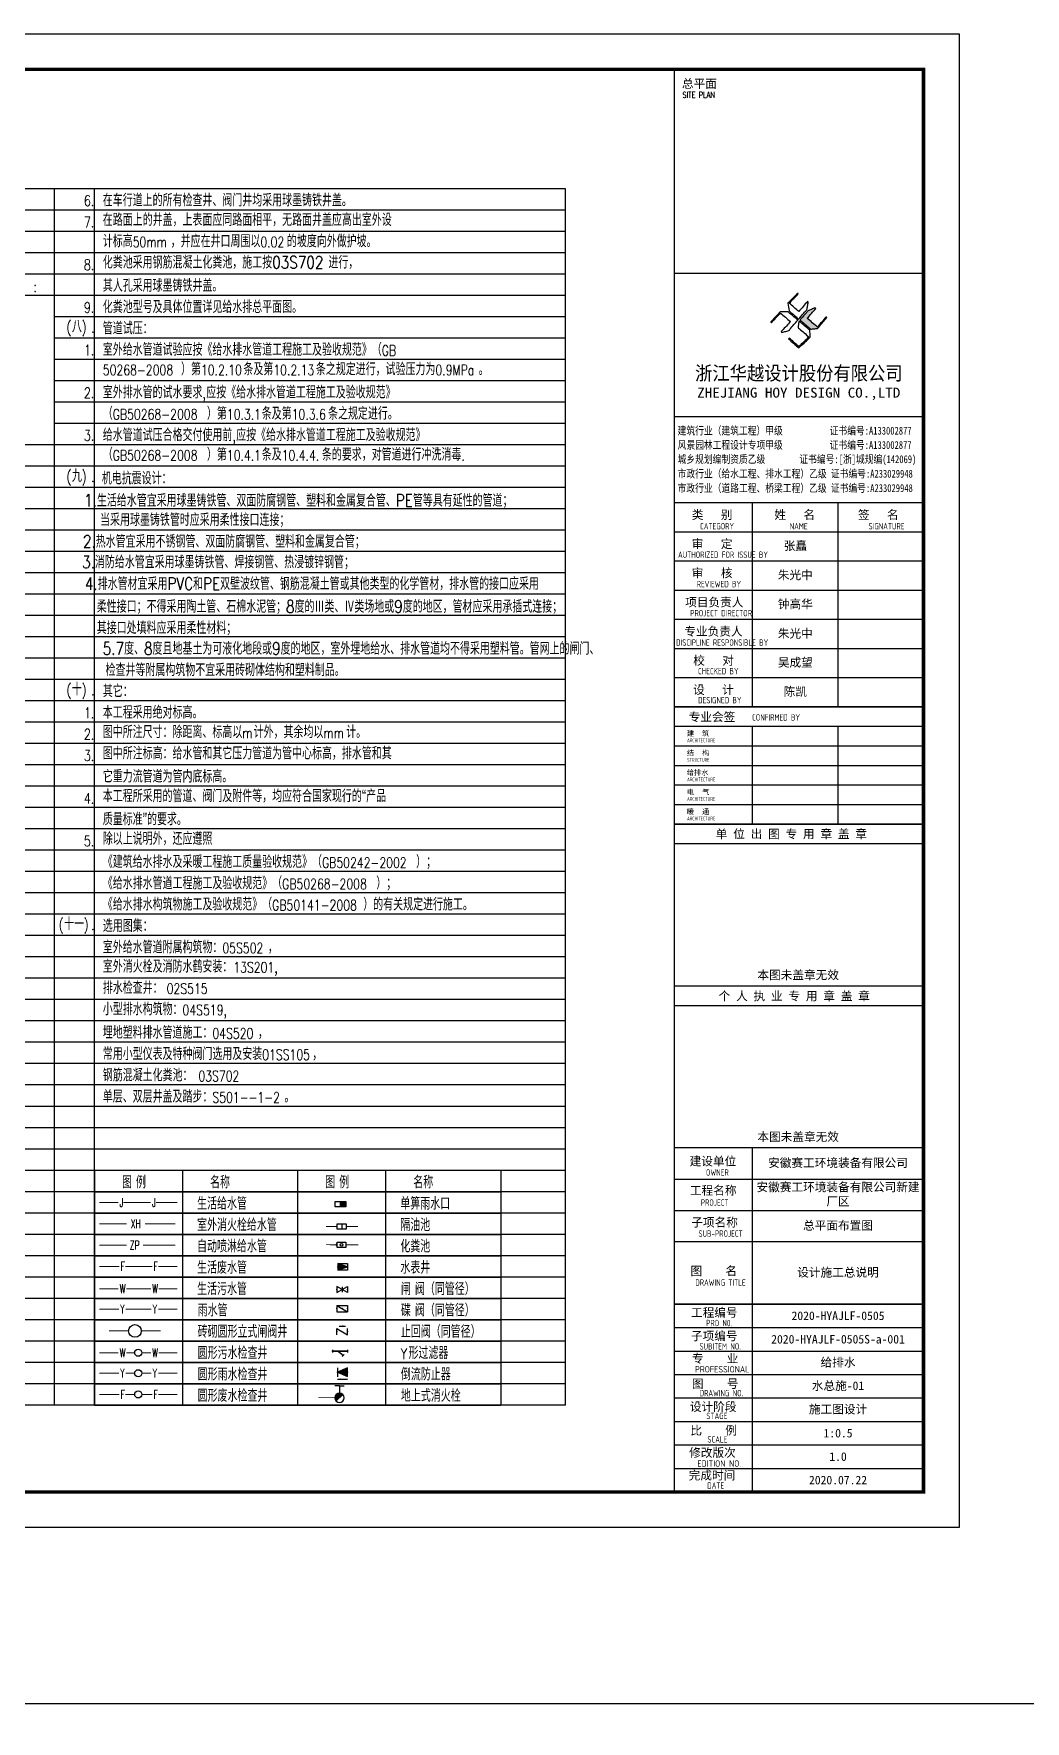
# Model space of a CAD drawing. Header units: millimetres. Extents: x 422266 to 846701, y 53777 to 109039.
# Drawn here: x 423251.6 to 423391, y 55036.5 to 55273.7 of the extents above; entities that cross this region are included whole.
import ezdxf
from ezdxf.enums import TextEntityAlignment as Align

# ---------------------------------------------------------------- set-up
doc = ezdxf.new("R2010")
doc.units = ezdxf.units.MM
doc.linetypes.add('DASH', pattern=[0.35, 0.25, -0.1])
doc.linetypes.add('DOT2', pattern=[0.125, 0, -0.125])
for name, color, linetype in [('DIM_TEXT', 7, 'Continuous'), ('EQUIP_消防', 7, 'Continuous'), ('EQUIP_阀门', 7, 'Continuous'), ('PIPE-废水', 31, 'Continuous'), ('PIPE-污水', 6, 'Continuous'), ('PIPE-消防', 1, 'Continuous'), ('PIPE-给水', 3, 'Continuous'), ('PIPE-雨水', 4, 'Continuous'), ('PUB_TITLE', 4, 'Continuous'), ('TK', 4, 'Continuous'), ('TWT_TEXT', 7, 'Continuous'), ('TWT_室外', 8, 'Continuous'), ('TWT_雨水口', 4, 'Continuous'), ('WELL_废水', 31, 'Continuous'), ('WELL_污水', 6, 'Continuous'), ('WELL_雨水', 4, 'Continuous')]:
    doc.layers.add(name, color=color, linetype=linetype)
doc.styles.add('-宋体', font='', dxfattribs={"width": 0.8})
doc.styles.add('_TWT_PIPEDN', font='SIMPLEX', dxfattribs={"width": 0.8, "height": 3, "bigfont": 'HZTXT'})
doc.styles.add('_TWT_PIPETEXT', font='COMPLEX', dxfattribs={"width": 0.8, "height": 2.5, "bigfont": 'HZTXT'})
doc.styles.add('HT', font='simhei.ttf', dxfattribs={"width": 0.8})
doc.styles.add('ROMANS', font='ROMANS.shx', dxfattribs={"width": 0.8})
doc.styles.get("Standard").update_dxf_attribs({"font": 'txt', "bigfont": 'gbcbig.shx'})
doc.styles.add('TSSD_REIN', font='tssdeng.shx', dxfattribs={"width": 0.7, "bigfont": 'tssdchn.shx'})
doc.styles.add('图签宋体', font='', dxfattribs={"height": 300})
doc.styles.add('图签黑体', font='simhei.ttf', dxfattribs={"height": 550})
doc.styles.get('-宋体').set_extended_font_data('SimSun')
doc.styles.get('图签宋体').set_extended_font_data('NSimSun')

# ---------------------------------------------------------------- blocks, each defined once
blk = doc.blocks.new('$TwtSys$00000354')
for p, q in [((-0.5, -0.5), (-0.5, 0.5)), ((-0.5, 0.5), (0.5, 0.5)), ((0, 0.5), (0, -0.5)), ((0.5, 0.5), (0.5, -0.5)), ((0.5, -0.5), (-0.5, -0.5))]:
    blk.add_line(p, q)
blk = doc.blocks.new('$TwtSys$00000424')
for p, q in [((-500, 250), (500, 250)), ((-500, -250), (-500, 250)), ((0, -250), (0, 250)), ((500, 250), (500, -250)), ((500, -250), (-500, -250))]:
    blk.add_line(p, q)
blk.add_solid([(0, 250), (500, 250), (0, -250), (500, -250)])
blk = doc.blocks.new('$TwtSys$00000353')
at = {"color": 6}
for p, q in [((-0.5, 0.13), (-0.58, 0.13)), ((-0.58, 0.13), (-0.58, -0.13)), ((-0.5, 0.5), (0.5, 0.5)), ((-0.5, -0.5), (-0.5, 0.5)), ((0.5, 0.5), (0.5, -0.5)), ((-0.5, -0.13), (-0.58, -0.13)), ((0.5, -0.5), (-0.5, -0.5))]:
    blk.add_line(p, q, dxfattribs=at)
at = {"color": 6, "const_width": 0.02}
blk.add_lwpolyline([(-0.5, 0.13), (-0.58, 0.13), (-0.58, -0.13), (-0.5, -0.13)], dxfattribs=at)
blk.add_lwpolyline([(-0.5, 0.5), (0.5, 0.5), (0.5, -0.5), (-0.5, -0.5)], close=True, dxfattribs=at)
at = {"color": 6}
blk.add_ellipse((0, 0), major_axis=(0, 0.25), ratio=0.6, start_param=4.712389, end_param=10.995574, dxfattribs=at)
blk = doc.blocks.new('$VALVE$00000315')
blk.add_line((-75, 125), (75, 125))
blk.add_lwpolyline([(-125, -75), (-125, 75), (125, -75), (125, 75)])
for p in [(-125, 0), (125, 0)]:
    blk.add_point(p)
blk.add_solid([(0, 125), (0, 150), (75, 125)])
blk = doc.blocks.new('$VALVE$00000316')
for p, q in [((-125, 72), (125, -72)), ((-125, 72), (-125, -72)), ((-125, 72), (125, 72)), ((125, 72), (125, -72)), ((-125, -72), (125, -72))]:
    blk.add_line(p, q)
at = {"const_width": 21.1}
blk.add_lwpolyline([(-11, 0, 1), (11, 0, 1)], format="xyb", close=True, dxfattribs=at)
for p in [(-125, 0), (125, 0)]:
    blk.add_point(p)
at = {"color": 7, "flags": 9}
for tag in ['XSIZE', 'YSIZE']:
    blk.add_attdef(tag, (0, 0), '', height=0.5, dxfattribs=at)
blk = doc.blocks.new('$VALVE$00000296')
for points in [[(-125, 72), (-125, -72), (125, 72), (125, -72), (-125, 72)], [(0, 60), (0, -64)]]:
    blk.add_lwpolyline(points)
for p in [(-125, 0), (125, 0)]:
    blk.add_point(p)
blk = doc.blocks.new('$VALVE$00000555')
for p, q in [((-75, 50), (75, 50)), ((75, 50), (75, -50)), ((75, -50), (-75, -50))]:
    blk.add_line(p, q)
blk.add_lwpolyline([(-75, -50), (75, 0), (-75, 50)], close=True)
for p in [(-75, 0), (75, 0)]:
    blk.add_point(p)
blk.add_solid([(-75, 50), (75, 0), (-75, -50)])
blk = doc.blocks.new('$VALVE$00000501')
for p, q in [((-175, 32), (-175, -32)), ((175, 32), (175, -32)), ((96, -77), (50, -123))]:
    blk.add_line(p, q)
at = {"const_width": 35}
for points in [[(-175, 0), (175, 0)], [(-52, 0), (73, -100)]]:
    blk.add_lwpolyline(points, dxfattribs=at)
for p in [(-175, -2), (175, -2)]:
    blk.add_point(p)
blk = doc.blocks.new('$VALVE$00000656')
for p, q in [((-113, 110), (-113, -100)), ((118, -164), (-119, -164))]:
    blk.add_line(p, q)
blk.add_lwpolyline([(119, 5, 203, 0, 0), (-113, 5, 0, 0, 0)], format="xyseb")
blk.add_lwpolyline([(119, 107), (-113, 5), (119, -97)], close=True)
for p in [(-113, 5), (119, 5)]:
    blk.add_point(p)
blk.add_solid([(-44, -164), (-44, -139), (-119, -164)])
blk = doc.blocks.new('$TwtSys$00000385')
for p, q in [((0, 331), (-130, 331)), ((92, 92), (-92, -92)), ((0, 331), (0, 131)), ((0, 331), (130, 331))]:
    blk.add_line(p, q)
for start, end in [(135, 315), (315, 135)]:
    blk.add_arc((0, 0), 131, start, end)
at = {"color": 0}
for points in [[(-34, 127), (-127, 34), (34, 127), (-127, -34)], [(-93, 93), (-93, 93), (-34, 127), (-127, 34)], [(34, 127), (-127, -34), (93, 93), (-93, -93)]]:
    blk.add_solid(points, dxfattribs=at)
blk = doc.blocks.new('$TWTSYS$00000187')
blk.add_circle((0, 0, 0), 0.5)
blk = doc.blocks.new('A$C053D6479')
at = {"layer": 'PUB_TITLE'}
h = blk.add_hatch(color=256, dxfattribs=at)
h.dxf.hatch_style = 1
edge = h.paths.add_edge_path()
edge.add_spline(control_points=[(1310, 579), (1216, 662), (1118, 742), (1026, 827)], knot_values=[14, 14, 14, 14, 15, 15, 15, 15], degree=3, periodic=0)
edge.add_spline(control_points=[(1026, 827), (1105, 920), (1188, 1008), (1266, 1102)], knot_values=[13, 13, 13, 13, 14, 14, 14, 14], degree=3, periodic=0)
edge.add_spline(control_points=[(1266, 1102), (1258, 1111), (1249, 1119), (1239, 1116)], knot_values=[12, 12, 12, 12, 13, 13, 13, 13], degree=3, periodic=0)
edge.add_spline(control_points=[(1239, 1116), (1210, 1107), (1179, 1092), (1144, 1077)], knot_values=[11, 11, 11, 11, 12, 12, 12, 12], degree=3, periodic=0)
edge.add_spline(control_points=[(1144, 1077), (1109, 1063), (1069, 1053), (1047, 1038)], knot_values=[10, 10, 10, 10, 11, 11, 11, 11], degree=3, periodic=0)
edge.add_spline(control_points=[(1047, 1038), (1028, 1026), (1007, 992), (991, 972)], knot_values=[9, 9, 9, 9, 10, 10, 10, 10], degree=3, periodic=0)
edge.add_spline(control_points=[(991, 972), (942, 913), (899, 868), (849, 810)], knot_values=[8, 8, 8, 8, 9, 9, 9, 9], degree=3, periodic=0)
edge.add_spline(control_points=[(849, 810), (842, 801), (822, 776), (822, 775)], knot_values=[7, 7, 7, 7, 8, 8, 8, 8], degree=3, periodic=0)
edge.add_spline(control_points=[(822, 775), (823, 771), (848, 752), (859, 744)], knot_values=[6, 6, 6, 6, 7, 7, 7, 7], degree=3, periodic=0)
edge.add_spline(control_points=[(859, 744), (949, 670), (1035, 592), (1122, 521)], knot_values=[5, 5, 5, 5, 6, 6, 6, 6], degree=3, periodic=0)
edge.add_spline(control_points=[(1122, 521), (1153, 527), (1185, 530), (1217, 533)], knot_values=[4, 4, 4, 4, 5, 5, 5, 5], degree=3, periodic=0)
edge.add_spline(control_points=[(1217, 533), (1246, 535), (1293, 532), (1316, 542)], knot_values=[3, 3, 3, 3, 4, 4, 4, 4], degree=3, periodic=0)
edge.add_spline(control_points=[(1316, 542), (1327, 547), (1338, 565), (1349, 579)], knot_values=[2, 2, 2, 2, 3, 3, 3, 3], degree=3, periodic=0)
edge.add_spline(control_points=[(1349, 579), (1423, 670), (1507, 759), (1572, 848)], knot_values=[1, 1, 1, 1, 2, 2, 2, 2], degree=3, periodic=0)
edge.add_spline(control_points=[(1572, 848), (1564, 852), (1561, 861), (1551, 862)], knot_values=[0, 0, 0, 0, 1, 1, 1, 1], degree=3, periodic=0)
edge.add_spline(control_points=[(1551, 862), (1469, 769), (1393, 671), (1310, 579)], knot_values=[15, 15, 15, 15, 16, 16, 16, 16], degree=3, periodic=0)
at = {"layer": 'TK'}
for points, knots in [([(1031, 1298), (1066, 1286), (1054, 1262), (1045, 1224), (1036, 1188), (1031, 1158), (1024, 1121), (1020, 1104), (1017, 1085), (1012, 1071), (1004, 1052), (976, 1026), (956, 1003), (906, 946), (866, 899), (814, 839), (806, 829), (789, 806), (787, 806), (777, 804), (728, 856), (719, 864), (651, 922), (580, 978), (514, 1036), (509, 1106), (488, 1176), (479, 1247), (570, 1343), (663, 1436), (758, 1526), (764, 1523), (768, 1518), (774, 1515), (693, 1422), (599, 1343), (520, 1249), (607, 1171), (698, 1096), (789, 1021), (874, 1109), (950, 1206), (1031, 1298)], [0, 0, 0, 0, 1, 1, 1, 2, 2, 2, 3, 3, 3, 4, 4, 4, 5, 5, 5, 6, 6, 6, 7, 7, 7, 8, 8, 8, 9, 9, 9, 10, 10, 10, 11, 11, 11, 12, 12, 12, 13, 13, 13, 14, 14, 14, 14]), ([(555, 949), (624, 891), (699, 833), (760, 773), (689, 691), (614, 604), (539, 517), (529, 505), (516, 487), (506, 482), (492, 475), (469, 472), (452, 467), (416, 456), (383, 448), (342, 438), (323, 433), (297, 422), (293, 440), (291, 452), (313, 470), (322, 480), (400, 566), (477, 652), (553, 736), (460, 815), (366, 894), (270, 970), (183, 883), (101, 791), (16, 703), (-18, 714), (9, 735), (28, 755), (103, 838), (192, 930), (266, 1005), (319, 1009), (387, 1005), (442, 1007), (456, 1008), (472, 1011), (485, 1007), (507, 1000), (534, 967), (555, 949)], [0, 0, 0, 0, 1, 1, 1, 2, 2, 2, 3, 3, 3, 4, 4, 4, 5, 5, 5, 6, 6, 6, 7, 7, 7, 8, 8, 8, 9, 9, 9, 10, 10, 10, 11, 11, 11, 12, 12, 12, 13, 13, 13, 14, 14, 14, 15, 15, 15, 15]), ([(1551, 862), (1561, 861), (1564, 852), (1572, 848), (1507, 759), (1423, 670), (1349, 579), (1338, 565), (1327, 547), (1316, 542), (1293, 532), (1246, 535), (1217, 533), (1185, 530), (1153, 527), (1122, 521), (1035, 592), (949, 670), (859, 744), (848, 752), (823, 771), (822, 775), (822, 776), (842, 801), (849, 810), (899, 868), (942, 913), (991, 972), (1007, 992), (1028, 1026), (1047, 1038), (1069, 1053), (1109, 1063), (1144, 1077), (1179, 1092), (1210, 1107), (1239, 1116), (1249, 1119), (1258, 1111), (1266, 1102), (1188, 1008), (1105, 920), (1026, 827), (1118, 742), (1216, 662), (1310, 579), (1393, 671), (1469, 769), (1551, 862)], [0, 0, 0, 0, 1, 1, 1, 2, 2, 2, 3, 3, 3, 4, 4, 4, 5, 5, 5, 6, 6, 6, 7, 7, 7, 8, 8, 8, 9, 9, 9, 10, 10, 10, 11, 11, 11, 12, 12, 12, 13, 13, 13, 14, 14, 14, 15, 15, 15, 16, 16, 16, 16]), ([(1097, 490), (1100, 425), (1106, 361), (1107, 294), (1018, 207), (925, 121), (830, 33), (818, 21), (800, 0), (787, 0), (768, -1), (725, 49), (712, 60), (662, 103), (616, 143), (568, 186), (545, 207), (518, 224), (499, 250), (501, 259), (511, 261), (516, 267), (609, 192), (696, 111), (785, 33), (883, 118), (977, 208), (1070, 298), (992, 373), (892, 456), (803, 534), (791, 544), (768, 561), (766, 569), (761, 588), (776, 634), (780, 655), (785, 690), (788, 721), (795, 746), (897, 661), (998, 576), (1097, 490)], [0, 0, 0, 0, 1, 1, 1, 2, 2, 2, 3, 3, 3, 4, 4, 4, 5, 5, 5, 6, 6, 6, 7, 7, 7, 8, 8, 8, 9, 9, 9, 10, 10, 10, 11, 11, 11, 12, 12, 12, 13, 13, 13, 14, 14, 14, 14])]:
    blk.add_open_spline(points, degree=3, knots=knots, dxfattribs=at)
blk = doc.blocks.new('GeYuanFrame_77145747', base_point=(18.76, 4.34))
at = {"layer": 'PUB_TITLE'}
for points in [[(554.76, 235.14), (554.76, 292.54)], [(578.76, 235.14), (578.76, 292.54)], [(554.76, 202.14), (554.76, 229.64)], [(578.76, 202.14), (578.76, 229.64)], [(554.76, 14.34), (554.76, 111.14)]]:
    blk.add_lwpolyline(points, dxfattribs=at)
at = {"layer": 'TK'}
for p, q in [((43.76, 414.34), (602.76, 414.34)), ((532.76, 316.74), (602.76, 316.74)), ((532.76, 284.34), (602.76, 284.34)), ((532.76, 276.14), (602.76, 276.14)), ((532.76, 267.94), (602.76, 267.94)), ((532.76, 259.74), (602.76, 259.74)), ((532.76, 251.54), (602.76, 251.54)), ((532.76, 243.34), (602.76, 243.34)), ((532.76, 235.14), (602.76, 235.14)), ((532.76, 235.14), (602.76, 235.14)), ((532.76, 102.34), (602.76, 102.34)), ((532.76, 93.54), (602.76, 93.54)), ((532.76, 84.74), (554.76, 84.74)), ((532.76, 84.74), (602.76, 84.74)), ((532.76, 67.18), (602.76, 67.18)), ((532.76, 67.14), (602.76, 67.14)), ((532.76, 60.58), (602.76, 60.58)), ((532.76, 53.98), (602.76, 53.98)), ((532.76, 47.38), (602.76, 47.38)), ((532.76, 40.78), (602.76, 40.78)), ((532.76, 34.18), (602.76, 34.18)), ((532.76, 27.58), (602.76, 27.58)), ((532.76, 20.98), (602.76, 20.98)), ((532.76, 14.34), (602.76, 14.34))]:
    blk.add_line(p, q, dxfattribs=at)
for points in [[(18.76, 424.34), (612.76, 424.34), (612.76, 4.34), (18.76, 4.34), (18.76, 424.34)], [(532.76, 292.54), (602.76, 292.54)], [(532.76, 235.14), (602.76, 235.14)], [(532.76, 229.64), (602.76, 229.64)], [(532.76, 224.14), (602.76, 224.14)], [(532.76, 218.64), (602.76, 218.64)], [(532.76, 213.14), (602.76, 213.14)], [(532.76, 207.64), (602.76, 207.64)], [(532.76, 202.14), (602.76, 202.14)], [(532.76, 196.64), (602.76, 196.64)], [(532.76, 151.14), (602.76, 151.14)]]:
    blk.add_lwpolyline(points, dxfattribs=at)
at = {"layer": 'TK', "const_width": 1}
blk.add_lwpolyline([(602.76, 414.34), (43.76, 414.34), (43.76, 14.34), (602.76, 14.34)], close=True, dxfattribs=at)
at = {"layer": 'TK'}
for points, const_width in [([(532.76, 414.34), (532.76, 14.34)], 0.4), ([(532.76, 356.95), (602.76, 356.95)], 0.35), ([(532.76, 292.54), (602.76, 292.54)], 0.35), ([(532.76, 292.54), (602.76, 292.54)], 0.35), ([(532.76, 235.14), (602.76, 235.14)], 0.35), ([(532.76, 202.14), (602.76, 202.14)], 0.35), ([(532.76, 156.64), (602.76, 156.64)], 0.35), ([(532.76, 111.14), (602.76, 111.14)], 0.35), ([(532.76, 67.18), (602.76, 67.18)], 0.35)]:
    blk.add_lwpolyline(points, dxfattribs=dict(at, const_width=const_width))
at = {"layer": 'PUB_TITLE', "xscale": 0.01000000000021828, "yscale": 0.01000000000021828, "zscale": 0.01}
blk.add_blockref('A$C053D6479', (559.86, 336.08), dxfattribs=at)
at = {"layer": 'TK', "style": '图签宋体'}
for s, height, p in [('总平面', 2.4, (534.9, 409.1)), ('类   别', 2.4, (537.65, 287.9)), ('姓   名', 2.4, (560.87, 287.9)), ('签   名', 2.4, (584.35, 287.9)), ('审   定', 2.4, (537.65, 279.7)), ('审   核', 2.4, (537.65, 271.5)), ('项目负责人', 2.4, (535.8, 263.3)), ('专业负责人', 2.4, (535.56, 255.1)), ('校   对', 2.4, (538.06, 246.9)), ('设   计', 2.4, (538.03, 238.7)), ('专业会签', 2.4, (536.79, 231.05)), ('建  筑', 1.44, (536.28, 226.92)), ('结  构', 1.44, (536.28, 221.42)), ('给排水', 1.44, (536.28, 215.92)), ('电  气', 1.44, (536.28, 210.42)), ('暖  通', 1.44, (536.28, 204.92)), ('单 位 出 图 专 用 章 盖 章', 2.4, (544.39, 198.16)), ('本图未盖章无效', 2.4, (556.1, 158.51)), ('个 人 执 业 专 用 章 盖 章', 2.4, (545.19, 152.58)), ('本图未盖章无效', 2.4, (556.1, 113.01)), ('建设单位', 2.4, (537.06, 106.14)), ('工程名称', 2.4, (537.14, 97.93)), ('子项名称', 2.4, (537.52, 88.95)), ('图    名', 2.4, (537.3, 75.3)), ('工程编号', 2.4, (537.44, 63.58)), ('子项编号', 2.4, (537.44, 57)), ('专    业', 2.4, (537.68, 50.69)), ('图    号', 2.4, (537.69, 43.58)), ('设计阶段', 2.4, (537.12, 37.12)), ('比    例', 2.4, (537.26, 30.44)), ('修改版次', 2.4, (536.91, 24.22)), ('完成时间', 2.4, (536.79, 17.83))]:
    blk.add_text(s, height=height, dxfattribs=at).set_placement(p)
at = {"layer": 'TK'}
for s, height, style, width, p in [('SITE PLAN', 1.697, 'ROMANS', 0.76, (535.02, 406.31)), ('建筑行业（建筑工程）甲级           证书编号:A133002877', 2.2, '-宋体', 0.8, (533.67, 311.64)), ('风景园林工程设计专项甲级           证书编号:A133002877', 2.2, '-宋体', 0.8, (533.67, 307.62)), ('城乡规划编制资质乙级        证书编号:[浙]城规编(142069)', 2.2, '-宋体', 0.8, (533.67, 303.63)), ('市政行业（给水工程、排水工程）乙级 证书编号:A233029948', 2.2, '-宋体', 0.8, (533.67, 299.55)), ('市政行业（道路工程、桥梁工程）乙级 证书编号:A233029948', 2.2, '-宋体', 0.8, (533.67, 295.5)), ('CATEGORY', 1.8, 'TSSD_REIN', 0.7, (539.99, 284.98)), ('NAME', 1.8, 'TSSD_REIN', 0.7, (565.18, 284.98)), ('SIGNATURE', 1.8, 'TSSD_REIN', 0.7, (587.34, 284.98)), ('AUTHORIZED FOR ISSUE BY', 1.8, 'TSSD_REIN', 0.7, (533.79, 276.98)), ('REVIEWED BY', 1.8, 'TSSD_REIN', 0.7, (539.03, 268.72)), ('PROJECT DIRECTOR', 1.8, 'TSSD_REIN', 0.7, (537.22, 260.55)), ('DISCIPLINE RESPONSIBLE BY', 1.8, 'TSSD_REIN', 0.7, (533.25, 252.28)), ('CHECKED BY', 1.8, 'TSSD_REIN', 0.7, (539.42, 244.25)), ('DESIGNED BY', 1.8, 'TSSD_REIN', 0.7, (539.43, 236.08)), ('CONFIRMED BY', 1.8, 'TSSD_REIN', 0.7, (554.61, 231.23)), ('ARCHITECTURE', 1.08, 'TSSD_REIN', 0.7, (536.32, 225.15)), ('STRUCTURE', 1.08, 'TSSD_REIN', 0.7, (536.32, 219.65)), ('ARCHITECTURE', 1.08, 'TSSD_REIN', 0.7, (536.32, 214.15)), ('ARCHITECTURE', 1.08, 'TSSD_REIN', 0.7, (536.32, 208.65)), ('ARCHITECTURE', 1.08, 'TSSD_REIN', 0.7, (536.32, 203.15)), ('OWNER', 1.8, 'TSSD_REIN', 0.7, (541.65, 103.29)), ('PROJECT', 1.8, 'TSSD_REIN', 0.7, (540.19, 94.83)), ('SUB-PROJECT', 1.8, 'TSSD_REIN', 0.7, (539.53, 86.11)), ('DRAWING TITLE', 1.8, 'TSSD_REIN', 0.7, (538.64, 72.34)), ('PRO N0.', 1.8, 'TSSD_REIN', 0.7, (541.68, 60.96)), ('SUBITEM NO.', 1.8, 'TSSD_REIN', 0.7, (539.82, 54.39)), ('PROFESSIONAL', 1.8, 'TSSD_REIN', 0.8, (538.55, 47.95)), ('DRAWING NO.', 1.8, 'TSSD_REIN', 0.7, (539.86, 41.26)), ('STAGE', 1.8, 'TSSD_REIN', 0.7, (541.76, 34.84)), ('SCALE', 1.8, 'TSSD_REIN', 0.7, (542.05, 28.23)), ('EDITION NO.', 1.8, 'TSSD_REIN', 0.8, (539.2, 21.45)), ('DATE', 1.8, 'TSSD_REIN', 0.7, (542, 15.26))]:
    blk.add_text(s, height=height, dxfattribs=dict(at, style=style, width=width)).set_placement(p)
for s, height, style, width, p in [('浙江华越设计股份有限公司', 3.96, 'HT', 0.9, (567.74, 328.97)), ('ZHEJIANG HOY DESIGN CO.,LTD', 2.8, '图签黑体', 1.11, (567.73, 323.1))]:
    blk.add_text(s, height=height, dxfattribs=dict(at, style=style, width=width)).set_placement(p, align=Align.MIDDLE)
at = {"layer": 'TK', "char_height": 2.4, "attachment_point": 5, "style": '图签宋体'}
for s, insert, width in [('张矗', (566.76, 280.21), 24), ('朱光中', (566.76, 272.04), 24), ('钟高华', (566.76, 263.84), 24), ('朱光中', (566.76, 255.57), 24), ('吴成望', (566.76, 247.44), 24), ('陈凯', (566.76, 239.24), 24), ('安徽赛工环境装备有限公司', (578.76, 106.74), 48), ('安徽赛工环境装备有限公司新建厂区', (578.76, 97.94), 48), ('总平面布置图', (578.76, 89.14), 48), ('设计施工总说明', (578.76, 75.94), 48), ('2020-HYAJLF-0505', (578.76, 63.88), 48), ('2020-HYAJLF-0505S-a-001', (578.76, 57.28), 48), ('给排水', (578.76, 50.68), 48), ('水总施-01', (578.76, 44.08), 48), ('施工图设计', (578.76, 37.48), 48), ('1:0.5', (578.76, 30.88), 48), ('1.0', (578.76, 24.28), 48), ('2020.07.22', (578.76, 17.69), 48)]:
    blk.add_mtext(s, dxfattribs=dict(at, insert=insert, width=width))
blk = doc.blocks.new('GeYuanFrame_26487070', base_point=(20.09, 4.53))
at = {"layer": 'TK'}
blk.add_lwpolyline([(20.09, 4.53), (20.09, 598.53), (861.09, 598.53), (861.09, 4.53)], close=True, dxfattribs=at)

msp = doc.modelspace()

# ---------------------------------------------------------------- linework, layer by layer
at = {"color": 8, "ltscale": 5}
for p, q in [((423326.37, 55251.92), (423110.9, 55251.92)), ((423254.54, 55080.92), (423254.54, 55251.92)), ((423260.15, 55080.92), (423260.15, 55251.92)), ((423326.37, 55080.92), (423326.37, 55251.92)), ((423326.37, 55248.92), (423110.9, 55248.92)), ((423326.37, 55245.92), (423110.9, 55245.92)), ((423326.37, 55242.92), (423110.9, 55242.92)), ((423326.37, 55239.92), (423110.9, 55239.92)), ((423254.54, 55236.92), (423110.9, 55236.92)), ((423326.37, 55236.92), (423254.54, 55236.92)), ((423326.37, 55233.92), (423254.54, 55233.92)), ((423326.37, 55230.92), (423254.54, 55230.92)), ((423326.37, 55227.92), (423254.54, 55227.92)), ((423326.37, 55224.92), (423254.54, 55224.92)), ((423326.37, 55221.92), (423254.54, 55221.92)), ((423326.37, 55218.92), (423254.54, 55218.92)), ((423254.54, 55215.92), (423110.9, 55215.92)), ((423326.37, 55215.92), (423254.54, 55215.92)), ((423254.54, 55212.92), (423110.9, 55212.92)), ((423326.37, 55212.92), (423254.54, 55212.92)), ((423254.54, 55209.92), (423110.9, 55209.92)), ((423326.37, 55209.92), (423254.54, 55209.92)), ((423326.37, 55206.92), (423110.9, 55206.92)), ((423326.37, 55203.92), (423110.9, 55203.92)), ((423326.37, 55200.92), (423110.9, 55200.92)), ((423326.37, 55197.92), (423110.9, 55197.92)), ((423326.37, 55194.92), (423110.9, 55194.92)), ((423326.37, 55191.92), (423110.9, 55191.92)), ((423326.37, 55188.92), (423110.9, 55188.92)), ((423326.37, 55185.92), (423110.9, 55185.92)), ((423326.37, 55182.92), (423110.9, 55182.92)), ((423326.37, 55179.92), (423110.9, 55179.92)), ((423326.37, 55176.92), (423110.9, 55176.92)), ((423326.37, 55173.92), (423110.9, 55173.92)), ((423326.37, 55170.92), (423110.9, 55170.92)), ((423326.37, 55167.92), (423110.9, 55167.92)), ((423326.37, 55164.92), (423110.9, 55164.92)), ((423326.37, 55161.92), (423110.9, 55161.92)), ((423326.37, 55158.92), (423110.9, 55158.92)), ((423326.37, 55155.92), (423110.9, 55155.92)), ((423326.37, 55152.92), (423110.9, 55152.92)), ((423326.37, 55149.92), (423110.9, 55149.92)), ((423326.37, 55146.92), (423110.9, 55146.92)), ((423326.37, 55143.92), (423110.9, 55143.92)), ((423326.37, 55140.92), (423110.9, 55140.92)), ((423326.37, 55137.92), (423110.9, 55137.92)), ((423326.37, 55134.92), (423110.9, 55134.92)), ((423326.37, 55131.92), (423110.9, 55131.92)), ((423326.37, 55128.92), (423110.9, 55128.92)), ((423326.37, 55125.92), (423110.9, 55125.92)), ((423326.37, 55122.92), (423110.9, 55122.92)), ((423326.37, 55119.92), (423110.9, 55119.92)), ((423326.37, 55116.92), (423110.9, 55116.92)), ((423326.37, 55113.92), (423110.9, 55113.92)), ((423326.37, 55110.92), (423110.9, 55110.92)), ((423326.37, 55107.92), (423110.9, 55107.92)), ((423326.37, 55104.92), (423110.9, 55104.92)), ((423326.37, 55101.92), (423110.9, 55101.92)), ((423326.37, 55098.92), (423110.9, 55098.92)), ((423326.37, 55095.92), (423110.9, 55095.92)), ((423326.37, 55092.92), (423110.9, 55092.92)), ((423326.37, 55089.92), (423110.9, 55089.92)), ((423326.37, 55086.92), (423110.9, 55086.92)), ((423326.37, 55083.92), (423110.9, 55083.92)), ((423326.37, 55080.92), (423110.9, 55080.92))]:
    msp.add_line(p, q, dxfattribs=at)
at = {"linetype": 'DOT2', "ltscale": 5}
msp.add_line((423254.54, 55089.92), (423254.54, 55251.92), dxfattribs=at)
for p, q in [((423317.27, 55122.92), (423260.15, 55122.92)), ((423260.15, 55113.92), (423260.15, 55080.92)), ((423272.53, 55113.92), (423272.53, 55080.92)), ((423288.71, 55113.92), (423288.71, 55080.92)), ((423301.08, 55113.92), (423301.08, 55080.92)), ((423317.27, 55113.92), (423317.27, 55080.92)), ((423260.15, 55110.92), (423317.27, 55110.92)), ((423260.15, 55107.92), (423317.27, 55107.92)), ((423260.15, 55104.92), (423317.27, 55104.92)), ((423260.15, 55101.92), (423317.27, 55101.92)), ((423260.15, 55098.92), (423317.27, 55098.92)), ((423260.15, 55095.92), (423317.27, 55095.92)), ((423260.15, 55092.92), (423317.27, 55092.92)), ((423260.15, 55089.92), (423317.27, 55089.92)), ((423260.15, 55086.92), (423317.27, 55086.92)), ((423260.15, 55083.92), (423317.27, 55083.92)), ((423260.15, 55080.92), (423317.27, 55080.92))]:
    msp.add_line(p, q)
msp.add_circle((423265.85, 55091.35), 0.896)
at = {"layer": 'PIPE-废水', "linetype": 'Continuous', "const_width": 0.124}
for points in [[(423294.29, 55106.04), (423292.72, 55106.04)], [(423295.53, 55106.04), (423297.21, 55106.04)]]:
    msp.add_lwpolyline(points, dxfattribs=at)
at = {"layer": 'PIPE-废水', "linetype": 'DASH', "ltscale": 5, "const_width": 0.124}
for points in [[(423260.84, 55100.42), (423263.66, 55100.42)], [(423264.5, 55100.42), (423268.28, 55100.42)], [(423269.13, 55100.42), (423271.81, 55100.42)], [(423260.84, 55082.42), (423263.66, 55082.42)], [(423264.5, 55082.42), (423265.82, 55082.42)], [(423266.82, 55082.42), (423268.28, 55082.42)], [(423269.13, 55082.42), (423271.81, 55082.42)]]:
    msp.add_lwpolyline(points, dxfattribs=at)
at = {"layer": 'PIPE-污水', "linetype": 'Continuous', "const_width": 0.124}
for points in [[(423294.15, 55103.46), (423292.7, 55103.47)], [(423295.48, 55103.46), (423297.23, 55103.46)]]:
    msp.add_lwpolyline(points, dxfattribs=at)
at = {"layer": 'PIPE-污水', "linetype": 'DASH', "ltscale": 5, "const_width": 0.124}
for points in [[(423260.84, 55097.28), (423263.53, 55097.28)], [(423264.64, 55097.28), (423268.1, 55097.28)], [(423269.21, 55097.28), (423271.81, 55097.28)], [(423260.84, 55088.28), (423263.53, 55088.28)], [(423264.64, 55088.28), (423265.82, 55088.28)], [(423266.82, 55088.28), (423268.1, 55088.28)], [(423269.21, 55088.28), (423271.81, 55088.28)]]:
    msp.add_lwpolyline(points, dxfattribs=at)
at = {"layer": 'PIPE-消防', "linetype": 'Continuous', "const_width": 0.124}
for points in [[(423264.67, 55106.41), (423260.84, 55106.41)], [(423271.53, 55106.41), (423267.26, 55106.41)], [(423264.67, 55103.41), (423260.84, 55103.41)], [(423271.53, 55103.41), (423266.98, 55103.41)], [(423293.95, 55081.96), (423291.64, 55081.96)]]:
    msp.add_lwpolyline(points, dxfattribs=at)
at = {"layer": 'PIPE-给水', "linetype": 'Continuous', "const_width": 0.124}
for points in [[(423260.84, 55109.39), (423263.51, 55109.39)], [(423264.24, 55109.39), (423268.08, 55109.39)], [(423268.81, 55109.39), (423271.81, 55109.39)], [(423262.21, 55091.35), (423264.95, 55091.35)], [(423266.74, 55091.35), (423269.49, 55091.35)]]:
    msp.add_lwpolyline(points, dxfattribs=at)
at = {"layer": 'PIPE-雨水', "linetype": 'DASH', "ltscale": 5, "const_width": 0.124}
for points in [[(423260.84, 55094.4), (423263.6, 55094.4)], [(423264.56, 55094.4), (423268.18, 55094.4)], [(423269.13, 55094.4), (423271.81, 55094.4)], [(423260.84, 55085.4), (423263.6, 55085.4)], [(423264.56, 55085.4), (423265.82, 55085.4)], [(423266.82, 55085.4), (423268.18, 55085.4)], [(423269.13, 55085.4), (423271.81, 55085.4)]]:
    msp.add_lwpolyline(points, dxfattribs=at)

# ---------------------------------------------------------------- block references
at = {"color": 2, "xscale": 0.5, "yscale": 0.5, "zscale": 0.5}
for name, p in [('GeYuanFrame_77145747', (423084.66, 55063.7)), ('GeYuanFrame_26487070', (423084.66, 54741.98))]:
    msp.add_blockref(name, p, dxfattribs=at)
at = {"layer": 'EQUIP_消防', "xscale": 0.005, "yscale": 0.005, "zscale": 0.005}
msp.add_blockref('$TwtSys$00000385', (423294.6, 55081.96), dxfattribs=at)
at = {"layer": 'EQUIP_阀门'}
for name, p, xscale, yscale, zscale in [('$VALVE$00000555', (423295.06, 55100.36), 0.00900000000372529, 0.00900000000372529, 0.00900000000372529), ('$VALVE$00000296', (423294.99, 55097.17), 0.00599999999627471, 0.00599999999627471, 0.00599999999627471), ('$VALVE$00000316', (423294.99, 55094.48), 0.00599999999627471, 0.00599999999627471, 0.00599999999627471), ('$VALVE$00000315', (423294.99, 55091.26), 0.00599999999627471, 0.00599999999627471, 0.00599999999627471), ('$VALVE$00000501', (423294.69, 55088.5), 0.00599999999627471, 0.00599999999627471, 0.00599999999627471), ('$VALVE$00000656', (423295.02, 55085.51), 0.00599999999627471, 0.00599999999627471, 0.00599999999627471)]:
    msp.add_blockref(name, p, dxfattribs=dict(at, xscale=xscale, yscale=yscale, zscale=zscale))
at = {"layer": 'TWT_室外', "xscale": 1.237373718265444, "yscale": 0.7424238280951977, "zscale": 0.0007070707070707071}
for name, p in [('$TwtSys$00000354', (423294.91, 55106.04)), ('$TwtSys$00000353', (423294.87, 55103.46))]:
    msp.add_blockref(name, p, dxfattribs=at)
at = {"layer": 'TWT_雨水口', "xscale": 0.00150000000372529, "yscale": 0.00150000000372529, "zscale": 0.00150000000372529}
msp.add_blockref('$TwtSys$00000424', (423294.76, 55109.19), dxfattribs=at)
at = {"layer": 'WELL_废水', "rotation": 270}
msp.add_blockref('$TWTSYS$00000187', (423266.32, 55082.42), dxfattribs=at)
at = {"layer": 'WELL_污水', "rotation": 270}
msp.add_blockref('$TWTSYS$00000187', (423266.32, 55088.28), dxfattribs=at)
at = {"layer": 'WELL_雨水', "rotation": 270}
msp.add_blockref('$TWTSYS$00000187', (423266.32, 55085.4), dxfattribs=at)

# ---------------------------------------------------------------- texts
at = {"layer": 'DIM_TEXT', "style": '_TWT_PIPETEXT', "width": 0.64}
for s, height, p in [('J', 1.24, (423263.69, 55108.77)), ('J', 1.24, (423268.26, 55108.77)), ('XH', 1.237, (423265.27, 55105.79)), ('ZP', 1.237, (423265.13, 55102.79)), ('F', 1.24, (423263.84, 55099.8)), ('F', 1.24, (423268.46, 55099.8)), ('W', 1.24, (423263.71, 55096.66)), ('W', 1.24, (423268.28, 55096.66)), ('Y', 1.24, (423263.78, 55093.79)), ('Y', 1.24, (423268.35, 55093.79)), ('W', 1.24, (423263.71, 55087.66)), ('W', 1.24, (423268.28, 55087.66)), ('Y', 1.24, (423263.78, 55084.79)), ('Y', 1.24, (423268.35, 55084.79)), ('F', 1.24, (423263.84, 55081.8)), ('F', 1.24, (423268.46, 55081.8))]:
    msp.add_text(s, height=height, dxfattribs=at).set_placement(p)
at = {"layer": 'TWT_TEXT', "style": '_TWT_PIPEDN'}
for s, height, width, p in [('在车行道上的所有检查井、阀门井均采用球墨铸铁井盖。', 1.75, 0.8, (423261.34, 55249.43)), ('6.', 1.487, 0.752941, (423258.69, 55249.48)), ('7.', 1.487, 0.752941, (423258.69, 55246.48)), ('在路面上的井盖，上表面应同路面相平，无路面井盖应高出室外设', 1.75, 0.8, (423261.34, 55246.68)), ('计标高', 1.75, 0.8, (423261.34, 55243.68)), ('50mm', 1.487, 0.752941, (423265.54, 55243.68)), ('，并应在井口周围以', 1.75, 0.8, (423270.88, 55243.68)), ('0.02', 1.487, 0.752941, (423283.48, 55243.68)), ('的坡度向外做护坡。', 1.75, 0.8, (423287.21, 55243.68)), ('8.', 1.487, 0.752941, (423258.69, 55240.48)), ('化粪池采用钢筋混凝土化粪池，施工按03S702', 1.75, 0.8, (423261.34, 55240.69)), ('进行，', 1.75, 0.8, (423293.04, 55240.69)), (':', 1.49, 0.752941, (423251.61, 55237.39)), ('其人孔采用球墨铸铁井盖。', 1.75, 0.8, (423261.34, 55237.43)), ('9.', 1.487, 0.752941, (423258.69, 55234.48)), ('化粪池型号及具体位置详见给水排总平面图。', 1.75, 0.8, (423261.34, 55234.43)), ('(', 1.49, 0.752941, (423256.25, 55231.7)), ('八', 1.75, 0.8, (423257, 55231.7)), (')', 1.49, 0.752941, (423258.4, 55231.7)), ('管道试压：', 1.75, 0.8, (423261.34, 55231.43)), ('.', 1.49, 0.752941, (423259.71, 55231.7)), ('室外给水管道试验应按《给水排水管道工程施工及验收规范》（', 1.75, 0.8, (423261.34, 55228.43)), ('1.', 1.487, 0.752941, (423258.69, 55228.48)), ('）第', 1.75, 0.8, (423272.33, 55225.69)), ('GB', 1.487, 0.752941, (423300.54, 55228.43)), ('50268-2008', 1.487, 0.752941, (423261.34, 55225.69)), ('10.2.10', 1.487, 0.752941, (423275.13, 55225.69)), ('条及第', 1.75, 0.8, (423281.1, 55225.69)), ('10.2.13', 1.487, 0.752941, (423285.3, 55225.69)), ('条之规定进行，试验压力为', 1.75, 0.8, (423291.28, 55225.69)), ('0.9MPa', 1.487, 0.752941, (423308.08, 55225.69)), ('。', 1.75, 0.8, (423314.16, 55225.69)), ('2.', 1.487, 0.752941, (423258.69, 55222.48)), ('室外排水管的试水要求', 1.75, 0.8, (423261.34, 55222.43)), ('应按《给水排水管道工程施工及验收规范》', 1.75, 0.8, (423275.88, 55222.43)), ('（', 1.75, 0.8, (423261.34, 55219.45)), ('GB50268-2008', 1.4875, 0.752941, (423262.74, 55219.45)), (',', 1.49, 0.752941, (423275.34, 55222.43)), ('）第', 1.75, 0.8, (423275.97, 55219.45)), ('10.3.1', 1.487, 0.752941, (423278.77, 55219.45)), ('条及第', 1.75, 0.8, (423283.68, 55219.45)), ('10.3.6', 1.487, 0.752941, (423287.88, 55219.45)), ('条之规定进行。', 1.75, 0.8, (423293, 55219.45)), ('给水管道试压合格交付使用前', 1.75, 0.8, (423261.34, 55216.43)), ('应按《给水排水管道工程施工及验收规范》', 1.75, 0.8, (423280.08, 55216.43)), ('3.', 1.487, 0.752941, (423258.69, 55216.48)), (',', 1.49, 0.752941, (423279.54, 55216.43)), ('（', 1.75, 0.8, (423261.34, 55213.69)), ('GB50268-2008', 1.4875, 0.752941, (423262.74, 55213.69)), ('）第', 1.75, 0.8, (423275.97, 55213.69)), ('10.4.1', 1.487, 0.752941, (423278.77, 55213.69)), ('条及', 1.75, 0.8, (423283.68, 55213.69)), ('10.4.4.', 1.487, 0.752941, (423286.48, 55213.69)), ('条的要求，对管道进行冲洗消毒', 1.75, 0.8, (423292.13, 55213.69)), ('.', 1.49, 0.752941, (423311.73, 55213.69)), ('(', 1.49, 0.752941, (423256.25, 55210.7)), ('九', 1.75, 0.8, (423257, 55210.7)), (')', 1.49, 0.752941, (423258.4, 55210.7)), ('机电抗震设计：', 1.75, 0.8, (423261.2, 55210.34, -6.25)), ('1.生活给水管宜采用球墨铸铁管、双面防腐钢管、塑料和金属复合管、PE管等具有延性的管道；', 1.75, 0.8, (423258.71, 55207.22)), ('.', 1.49, 0.752941, (423259.71, 55210.7)), ('当采用球墨铸铁管时应采用柔性接口连接；                   ', 1.75, 0.8, (423260.96, 55204.5)), ('2.热水管宜采用不锈钢管、双面防腐钢管、塑料和金属复合管；', 1.75, 0.8, (423258.55, 55201.46)), ('3.消防给水管宜采用球墨铸铁管、焊接钢管、热浸镀锌钢管； ', 1.75, 0.8, (423258.43, 55198.56)), (' 4.排水管材宜采用PVC和PE双壁波纹管、钢筋混凝土管或其他类型的化学管材，排水管的接口应采用', 1.75, 0.8, (423257.86, 55195.52)), (' 柔性接口；不得采用陶土管、石棉水泥管；8度的Ⅲ类、Ⅳ类场地或9度的地区，管材应采用承插式连接；    ', 1.75, 0.8, (423259.53, 55192.31)), (' 其接口处填料应采用柔性材料；    ', 1.75, 0.8, (423259.53, 55189.31)), ('        5.7度、8度且地基土为可液化地段或9度的地区，室外埋地给水、排水管道均不得采用塑料管。管网上的闸门、', 1.75, 0.8, (423252.98, 55186.41)), ('   检查井等附属构筑物不宜采用砖砌体结构和塑料制品。', 1.75, 0.8, (423258.6, 55183.39)), ('十', 1.75, 0.8, (423257, 55180.7)), ('(', 1.49, 0.752941, (423256.25, 55180.7)), (')', 1.49, 0.752941, (423258.4, 55180.7)), ('.', 1.49, 0.752941, (423259.71, 55180.7)), ('其它：', 1.75, 0.8, (423261.34, 55180.43)), ('1.', 1.487, 0.752941, (423258.69, 55177.48)), ('本工程采用绝对标高。', 1.75, 0.8, (423261.34, 55177.43)), ('2.', 1.487, 0.752941, (423258.69, 55174.48)), ('图中所注尺寸：除距离、标高以', 1.75, 0.8, (423261.34, 55174.68)), ('m', 1.49, 0.752941, (423280.94, 55174.68)), ('计外，其余均以', 1.75, 0.8, (423282.54, 55174.68)), ('mm', 1.487, 0.752941, (423292.34, 55174.68)), ('计。', 1.75, 0.8, (423295.54, 55174.68)), ('图中所注标高：给水管和其它压力管道为管中心标高，排水管和其', 1.75, 0.8, (423261.34, 55171.68)), ('3.', 1.487, 0.752941, (423258.69, 55171.48)), ('它重力流管道为管内底标高。', 1.75, 0.8, (423261.34, 55168.43)), ('4.', 1.487, 0.752941, (423258.69, 55165.48)), ('本工程所采用的管道、阀门及附件等，均应符合国家现行的“产品', 1.75, 0.8, (423261.34, 55165.68)), ('质量标准”的要求。', 1.75, 0.8, (423261.34, 55162.43)), ('除以上说明外，还应遵照', 1.75, 0.8, (423261.34, 55159.68)), ('5.', 1.487, 0.752941, (423258.69, 55159.48)), ('《建筑给水排水及采暖工程施工质量验收规范》（', 1.75, 0.8, (423261.34, 55156.43)), ('GB50242-2002', 1.4875, 0.752941, (423292.14, 55156.43)), ('）；', 1.75, 0.8, (423305.37, 55156.43)), ('《给水排水管道工程施工及验收规范》（', 1.75, 0.8, (423261.34, 55153.43)), ('GB50268-2008', 1.4875, 0.752941, (423286.54, 55153.43)), ('）；', 1.75, 0.8, (423299.77, 55153.43)), ('《给水排水构筑物施工及验收规范》（', 1.75, 0.8, (423261.34, 55150.45)), ('GB50141-2008', 1.4875, 0.752941, (423285.14, 55150.45)), ('）的有关规定进行施工。', 1.75, 0.8, (423297.94, 55150.45)), ('(', 1.49, 0.752941, (423255.15, 55147.7)), ('十一', 1.75, 0.8, (423255.9, 55147.7)), (')', 1.49, 0.752941, (423258.66, 55147.7)), ('.', 1.49, 0.752941, (423259.71, 55147.7)), ('选用图集：', 1.75, 0.8, (423261.34, 55147.43)), ('室外给水管道附属构筑物：', 1.75, 0.8, (423261.34, 55144.43)), ('05S502', 1.487, 0.752941, (423278.14, 55144.43)), ('，', 1.75, 0.8, (423284.54, 55144.43)), ('室外消火栓及消防水鹤安装：', 1.75, 0.8, (423261.34, 55141.72)), ('13S201,', 1.487, 0.752941, (423279.68, 55141.72)), ('排水检查井：', 1.75, 0.8, (423261.34, 55138.72)), ('02S515', 1.487, 0.752941, (423270.31, 55138.72)), ('小型排水构筑物：', 1.75, 0.8, (423261.34, 55135.72)), ('04S519,', 1.487, 0.752941, (423272.54, 55135.72)), ('埋地塑料排水管道施工：', 1.75, 0.8, (423261.34, 55132.43)), ('04S520', 1.487, 0.752941, (423276.74, 55132.43)), ('，', 1.75, 0.8, (423283.14, 55132.43)), ('常用小型仪表及特种阀门选用及安装', 1.75, 0.8, (423261.34, 55129.43)), ('01SS105', 1.487, 0.752941, (423283.74, 55129.43)), ('钢筋混凝土化粪池：', 1.75, 0.8, (423261.34, 55126.43)), ('，', 1.75, 0.8, (423290.78, 55129.43)), ('03S702', 1.487, 0.752941, (423274.77, 55126.43)), ('单层、双层井盖及踏步：', 1.75, 0.8, (423261.34, 55123.43)), ('S501--1-2', 1.487, 0.752941, (423276.74, 55123.43)), ('。', 1.75, 0.8, (423286.88, 55123.43)), ('图', 1.75, 0.8, (423264.04, 55111.38)), ('例', 1.75, 0.8, (423266, 55111.38)), ('名称', 1.75, 0.8, (423276.41, 55111.38)), ('图', 1.75, 0.8, (423292.59, 55111.38)), ('例', 1.75, 0.8, (423294.56, 55111.38)), ('名称', 1.75, 0.8, (423304.97, 55111.38)), ('生活给水管', 1.75, 0.8, (423274.59, 55108.38)), ('单箅雨水口', 1.75, 0.8, (423303.15, 55108.38)), ('室外消火栓给水管', 1.75, 0.8, (423274.59, 55105.38)), ('隔油池', 1.75, 0.8, (423303.15, 55105.38)), ('自动喷淋给水管', 1.75, 0.8, (423274.59, 55102.38)), ('化粪池', 1.75, 0.8, (423303.15, 55102.38)), ('生活废水管', 1.75, 0.8, (423274.59, 55099.38)), ('水表井', 1.75, 0.8, (423303.15, 55099.38)), ('生活污水管', 1.75, 0.8, (423274.59, 55096.38)), ('闸', 1.75, 0.8, (423303.23, 55096.38)), ('阀（同管径）', 1.75, 0.8, (423305.2, 55096.38)), ('雨水管', 1.75, 0.8, (423274.67, 55093.38)), ('碟', 1.75, 0.8, (423303.23, 55093.38)), ('阀（同管径）', 1.75, 0.8, (423305.2, 55093.38)), ('砖砌圆形立式闸阀井', 1.75, 0.8, (423274.67, 55090.38)), ('止回阀（同管径）', 1.75, 0.8, (423303.23, 55090.38)), ('圆形污水检查井', 1.75, 0.8, (423274.67, 55087.38)), ('Y', 1.49, 0.752941, (423303.23, 55087.38)), ('形过滤器', 1.75, 0.8, (423304.3, 55087.38)), ('圆形雨水检查井', 1.75, 0.8, (423274.67, 55084.38)), ('倒流防止器', 1.75, 0.8, (423303.23, 55084.38)), ('圆形废水检查井', 1.75, 0.8, (423274.67, 55081.38)), ('地上式消火栓', 1.75, 0.8, (423303.23, 55081.38))]:
    msp.add_text(s, height=height, dxfattribs=dict(at, width=width)).set_placement(p)

doc.saveas('drawing.dxf')
